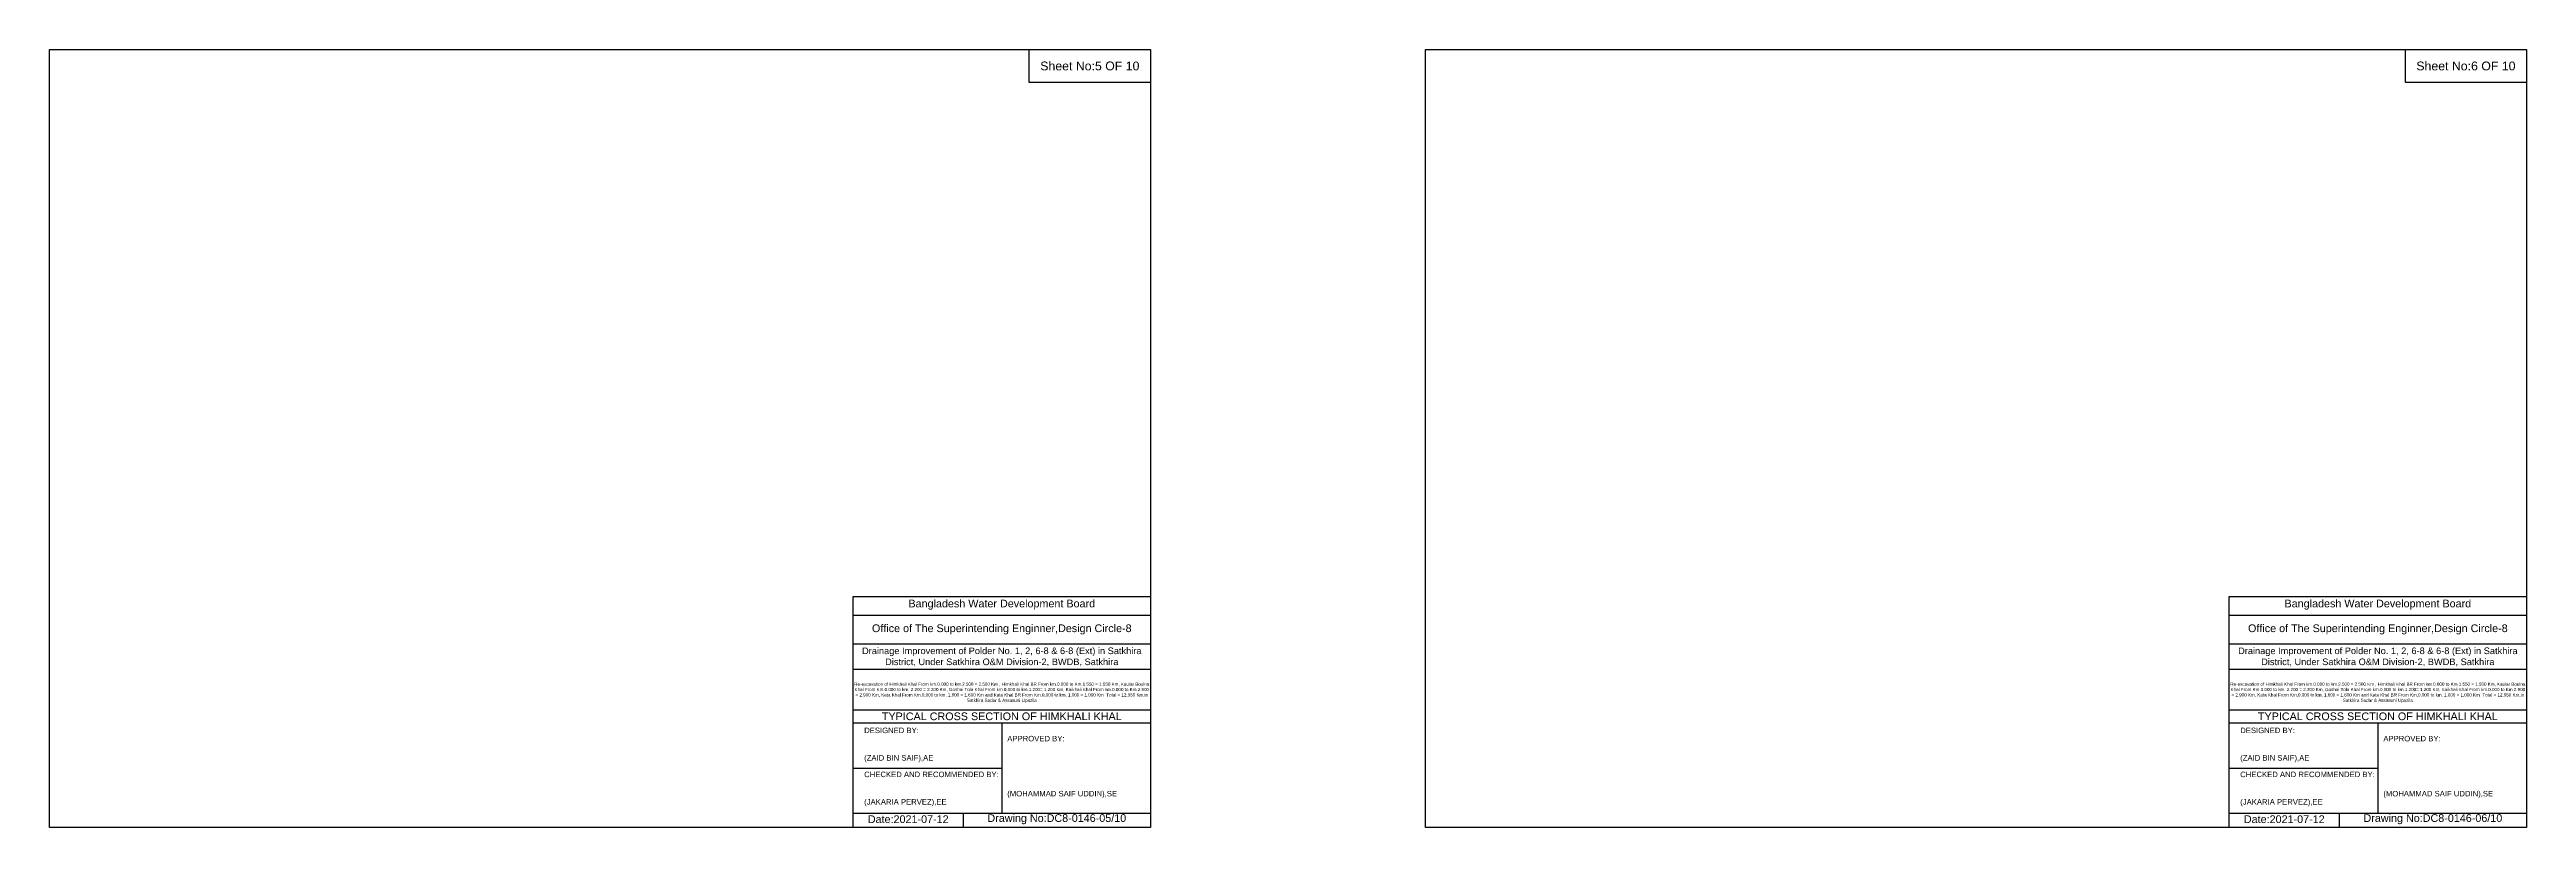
# Model space of a CAD drawing. Header units: inches. Extents: x 91000 to 628000, y -5656 to 0.
# Drawn here: x 140000 to 158000, y -5656 to 0 of the extents above; entities that cross this region are included whole.
import ezdxf

# ---------------------------------------------------------------- set-up
doc = ezdxf.new("R2010")
doc.units = ezdxf.units.IN
doc.header["$LTSCALE"] = 7
doc.header["$MEASUREMENT"] = 0
doc.styles.get("Standard").update_dxf_attribs({"font": 'arial.ttf'})

msp = doc.modelspace()

# ---------------------------------------------------------------- linework, layer by layer
for points in [[(140000, 0), (148000, 0), (148000, -5656), (140000, -5656)], [(147120, 0), (148000, 0), (148000, -240), (147120, -240)], [(150000, 0), (158000, 0), (158000, -5656), (150000, -5656)], [(157120, 0), (158000, 0), (158000, -240), (157120, -240)]]:
    msp.add_lwpolyline(points, close=True)
for points in [[(145840, -5656), (145840, -3976), (148000, -3976)], [(145840, -4112), (148000, -4112)], [(155840, -5656), (155840, -3976), (158000, -3976)], [(155840, -4112), (158000, -4112)], [(145840, -4320), (148000, -4320)], [(155840, -4320), (158000, -4320)], [(145840, -4504), (148000, -4504)], [(155840, -4504), (158000, -4504)], [(145840, -4800), (148000, -4800)], [(155840, -4800), (158000, -4800)], [(145840, -4896), (148000, -4896)], [(146920, -4896), (146920, -5552)], [(155840, -4896), (158000, -4896)], [(156920, -4896), (156920, -5552)], [(145840, -5224), (146920, -5224)], [(155840, -5224), (156920, -5224)], [(145840, -5552), (148000, -5552)], [(146640, -5552), (146640, -5656)], [(155840, -5552), (158000, -5552)], [(156640, -5552), (156640, -5656)]]:
    msp.add_lwpolyline(points)

# ---------------------------------------------------------------- texts
at = {"attachment_point": 5}
for s, insert, char_height in [('Sheet No:5 OF 10', (147560, -120), 64), ('Sheet No:6 OF 10', (157560, -120), 64), ('Bangladesh Water Development Board', (146920, -4036), 56), ('Bangladesh Water Development Board', (156920, -4036), 56), ('Office of The Superintending Enginner,Design Circle-8', (146920, -4216), 56), ('Office of The Superintending Enginner,Design Circle-8', (156920, -4216), 56)]:
    msp.add_mtext(s, dxfattribs=dict(at, insert=insert, char_height=char_height))
for s, insert, char_height, width, attachment_point in [('Drainage Improvement of Polder No. 1, 2, 6-8 & 6-8 (Ext) in Satkhira District, Under Satkhira O&M Division-2, BWDB, Satkhira', (146920, -4416), 48, 2240, 5), ('Drainage Improvement of Polder No. 1, 2, 6-8 & 6-8 (Ext) in Satkhira District, Under Satkhira O&M Division-2, BWDB, Satkhira', (156920, -4416), 48, 2240, 5), ('Re-excavation of Himkhali Khal From km.0.000 to km.2.500 = 2.500 Km , Himkhali Khal BR From km.0.000 to Km.1.550 = 1.550 Km, Kaular Boulna Khal From Km.0.000 to km. 2.200 = 2.200 Km, Goshai Tola Khal From km.0.000 to km.1.200= 1.200 Km, Kaikhali Khal From km.0.000 to Km.2.900 = 2.900 Km, Kata Khal From Km.0.000 to km. 1.600 = 1.600 Km and Kata Khal BR From Km.0.000 to km. 1.000 = 1.000 Km  Total = 12.950 Km.in Satkhira Sadar & Assasuni Upazila', (146920, -4676), 23.481, 2160, 5), ('Re-excavation of Himkhali Khal From km.0.000 to km.2.500 = 2.500 Km , Himkhali Khal BR From km.0.000 to Km.1.550 = 1.550 Km, Kaular Boulna Khal From Km.0.000 to km. 2.200 = 2.200 Km, Goshai Tola Khal From km.0.000 to km.1.200= 1.200 Km, Kaikhali Khal From km.0.000 to Km.2.900 = 2.900 Km, Kata Khal From Km.0.000 to km. 1.600 = 1.600 Km and Kata Khal BR From Km.0.000 to km. 1.000 = 1.000 Km  Total = 12.950 Km.in Satkhira Sadar & Assasuni Upazila', (156920, -4676), 23.481, 2160, 5), ('TYPICAL CROSS SECTION OF HIMKHALI KHAL ', (146920, -4848), 56, 2240, 5), ('TYPICAL CROSS SECTION OF HIMKHALI KHAL ', (156920, -4848), 56, 2240, 5), ('DESIGNED BY:^J^J^J(ZAID BIN SAIF),AE', (145920, -5056), 40, 1120, 4), ('APPROVED BY:^J^J^J^J^J^J(MOHAMMAD SAIF UDDIN),SE', (146960, -5216), 40, 1120, 4), ('DESIGNED BY:^J^J^J(ZAID BIN SAIF),AE', (155920, -5056), 40, 1120, 4), ('APPROVED BY:^J^J^J^J^J^J(MOHAMMAD SAIF UDDIN),SE', (156960, -5216), 40, 1120, 4), ('CHECKED AND RECOMMENDED BY:^J^J^J(JAKARIA PERVEZ),EE', (145920, -5376), 40, 1120, 4), ('CHECKED AND RECOMMENDED BY:^J^J^J(JAKARIA PERVEZ),EE', (155920, -5376), 40, 1120, 4), ('Date:2021-07-12', (146240, -5596), 56, 1120, 5), ('Drawing No:DC8-0146-05/10', (147320, -5596), 56, 1760, 5), ('Date:2021-07-12', (156240, -5596), 56, 1120, 5), ('Drawing No:DC8-0146-06/10', (157320, -5596), 56, 1760, 5)]:
    msp.add_mtext(s, dxfattribs=dict(insert=insert, char_height=char_height, width=width, attachment_point=attachment_point))

doc.saveas('drawing.dxf')
